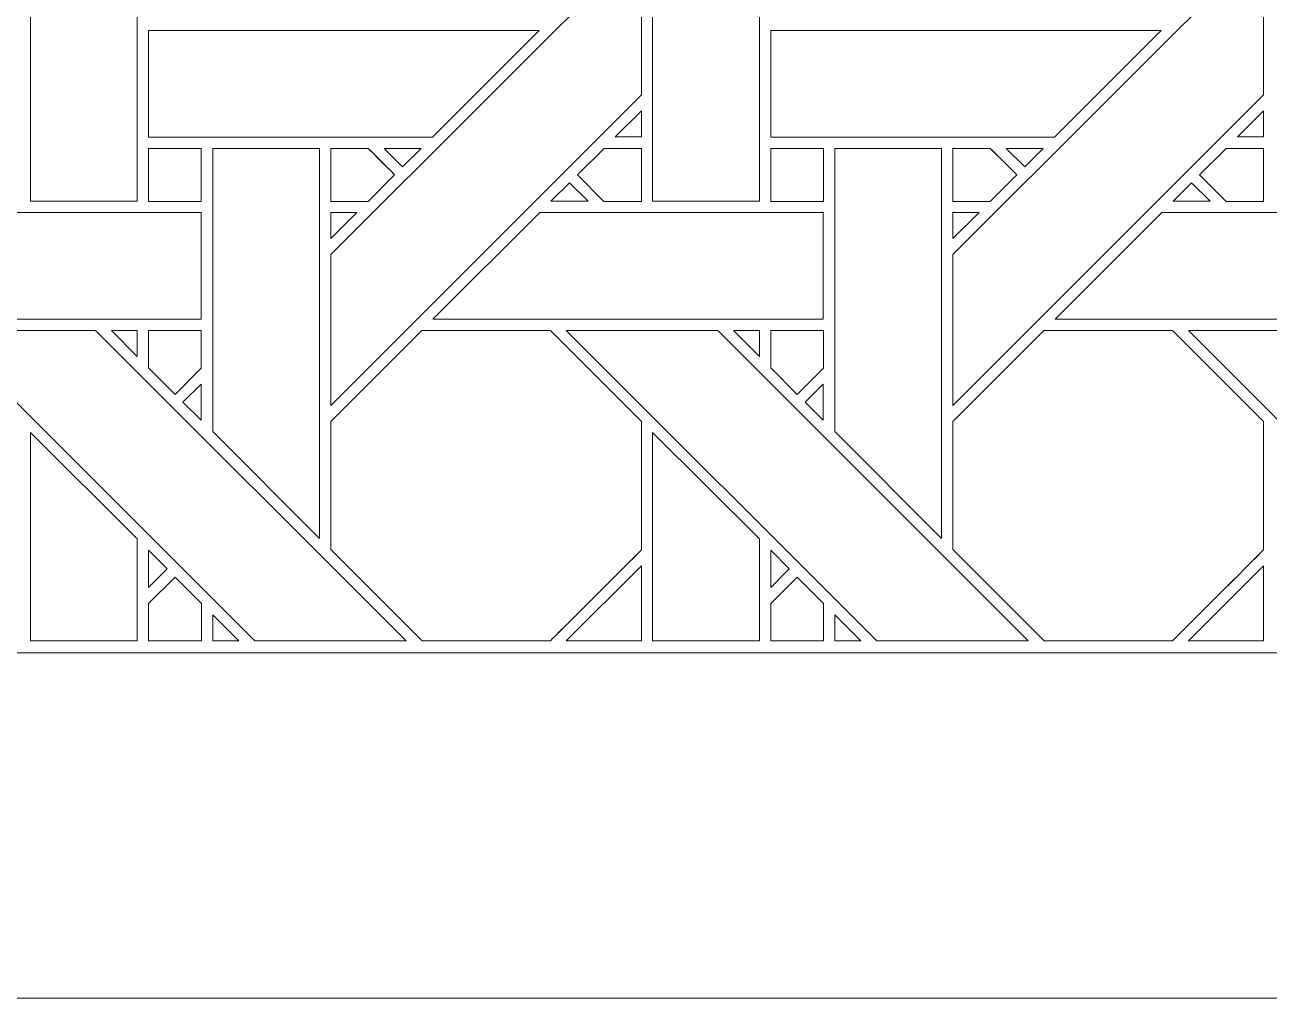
# Model space of a CAD drawing. Header units: inches. Extents: x 4.9 to 19.9, y 3.1 to 15.1.
# Drawn here: x 15.949 to 17.846, y 3.095 to 4.58 of the extents above; entities that cross this region are included whole.
import ezdxf

# ---------------------------------------------------------------- set-up
doc = ezdxf.new("R2010")
doc.units = ezdxf.units.IN
doc.header["$MEASUREMENT"] = 0
doc.layers.add('Design', color=7, linetype='Continuous', lineweight=0)

msp = doc.modelspace()

# ---------------------------------------------------------------- linework, layer by layer
at = {"layer": 'Design'}
for points, knots in [([(4.8829, 15.0948), (4.8829, 15.0948), (4.8829, 3.0948), (4.8829, 3.0948), (4.8829, 3.0948), (19.8829, 3.0948), (19.8829, 3.0948), (19.8829, 3.0948), (19.8829, 15.0948), (19.8829, 15.0948), (19.8829, 15.0948), (4.8829, 15.0948), (4.8829, 15.0948)], [0, 0, 0, 0, 1, 1, 1, 2, 2, 2, 3, 3, 3, 4, 4, 4, 4]), ([(5.4052, 14.5679), (5.4052, 14.5679), (5.4052, 3.6216), (5.4052, 3.6216), (5.4052, 3.6216), (19.3605, 3.6216), (19.3605, 3.6216), (19.3605, 3.6216), (19.3605, 14.5679), (19.3605, 14.5679), (19.3605, 14.5679), (5.4052, 14.5679), (5.4052, 14.5679)], [0, 0, 0, 0, 1, 1, 1, 2, 2, 2, 3, 3, 3, 4, 4, 4, 4]), ([(16.1201, 4.7445), (16.1201, 4.7445), (16.1201, 4.3108), (16.1201, 4.3108), (16.1201, 4.3108), (15.9574, 4.3108), (15.9574, 4.3108), (15.9574, 4.3108), (15.9574, 4.9066), (15.9574, 4.9066), (15.9574, 4.9066), (16.1201, 4.7445), (16.1201, 4.7445)], [0, 0, 0, 0, 1, 1, 1, 2, 2, 2, 3, 3, 3, 4, 4, 4, 4]), ([(17.0689, 4.7445), (17.0689, 4.7445), (17.0689, 4.3108), (17.0689, 4.3108), (17.0689, 4.3108), (16.9061, 4.3108), (16.9061, 4.3108), (16.9061, 4.3108), (16.9061, 4.9066), (16.9061, 4.9066), (16.9061, 4.9066), (17.0689, 4.7445), (17.0689, 4.7445)], [0, 0, 0, 0, 1, 1, 1, 2, 2, 2, 3, 3, 3, 4, 4, 4, 4]), ([(16.4153, 4.2294), (16.4153, 4.2294), (16.889, 4.703), (16.889, 4.703), (16.889, 4.703), (16.889, 4.473), (16.889, 4.473), (16.889, 4.473), (16.4153, 3.9994), (16.4153, 3.9994), (16.4153, 3.9994), (16.4153, 4.2294), (16.4153, 4.2294)], [0, 0, 0, 0, 1, 1, 1, 2, 2, 2, 3, 3, 3, 4, 4, 4, 4]), ([(17.364, 4.2294), (17.364, 4.2294), (17.8377, 4.703), (17.8377, 4.703), (17.8377, 4.703), (17.8377, 4.473), (17.8377, 4.473), (17.8377, 4.473), (17.364, 3.9994), (17.364, 3.9994), (17.364, 3.9994), (17.364, 4.2294), (17.364, 4.2294)], [0, 0, 0, 0, 1, 1, 1, 2, 2, 2, 3, 3, 3, 4, 4, 4, 4]), ([(16.1375, 4.4088), (16.1375, 4.4088), (16.1375, 4.5715), (16.1375, 4.5715), (16.1375, 4.5715), (16.7332, 4.5715), (16.7332, 4.5715), (16.7332, 4.5715), (16.5704, 4.4088), (16.5704, 4.4088), (16.5704, 4.4088), (16.1375, 4.4088), (16.1375, 4.4088)], [0, 0, 0, 0, 1, 1, 1, 2, 2, 2, 3, 3, 3, 4, 4, 4, 4]), ([(17.0862, 4.4088), (17.0862, 4.4088), (17.0862, 4.5715), (17.0862, 4.5715), (17.0862, 4.5715), (17.6819, 4.5715), (17.6819, 4.5715), (17.6819, 4.5715), (17.5191, 4.4088), (17.5191, 4.4088), (17.5191, 4.4088), (17.0862, 4.4088), (17.0862, 4.4088)], [0, 0, 0, 0, 1, 1, 1, 2, 2, 2, 3, 3, 3, 4, 4, 4, 4]), ([(16.8492, 4.4089), (16.8492, 4.4089), (16.889, 4.4486), (16.889, 4.4486), (16.889, 4.4486), (16.889, 4.4089), (16.889, 4.4089), (16.889, 4.4089), (16.8492, 4.4089), (16.8492, 4.4089)], [0, 0, 0, 0, 1, 1, 1, 2, 2, 2, 3, 3, 3, 3]), ([(17.7979, 4.4089), (17.7979, 4.4089), (17.8377, 4.4486), (17.8377, 4.4486), (17.8377, 4.4486), (17.8377, 4.4089), (17.8377, 4.4089), (17.8377, 4.4089), (17.7979, 4.4089), (17.7979, 4.4089)], [0, 0, 0, 0, 1, 1, 1, 2, 2, 2, 3, 3, 3, 3]), ([(16.1375, 4.3915), (16.1375, 4.3915), (16.2177, 4.3915), (16.2177, 4.3915), (16.2177, 4.3915), (16.2177, 4.3107), (16.2177, 4.3107), (16.2177, 4.3107), (16.1375, 4.3107), (16.1375, 4.3107), (16.1375, 4.3107), (16.1375, 4.3915), (16.1375, 4.3915)], [0, 0, 0, 0, 1, 1, 1, 2, 2, 2, 3, 3, 3, 4, 4, 4, 4]), ([(16.1375, 4.3107), (16.1375, 4.3107), (16.1375, 4.3915), (16.1375, 4.3915), (16.1375, 4.3915), (16.2177, 4.3915), (16.2177, 4.3915), (16.2177, 4.3915), (16.2177, 4.3107), (16.2177, 4.3107), (16.2177, 4.3107), (16.1375, 4.3107), (16.1375, 4.3107)], [0, 0, 0, 0, 1, 1, 1, 2, 2, 2, 3, 3, 3, 4, 4, 4, 4]), ([(16.3982, 4.3916), (16.3982, 4.3916), (16.3982, 3.7964), (16.3982, 3.7964), (16.3982, 3.7964), (16.2352, 3.9594), (16.2352, 3.9594), (16.2352, 3.9594), (16.2352, 4.3916), (16.2352, 4.3916), (16.2352, 4.3916), (16.3982, 4.3916), (16.3982, 4.3916)], [0, 0, 0, 0, 1, 1, 1, 2, 2, 2, 3, 3, 3, 4, 4, 4, 4]), ([(16.4153, 4.3915), (16.4153, 4.3915), (16.4724, 4.3915), (16.4724, 4.3915), (16.4775, 4.3864), (16.5083, 4.3556), (16.5127, 4.3512), (16.5127, 4.3512), (16.4723, 4.3107), (16.4723, 4.3107), (16.4723, 4.3107), (16.4153, 4.3107), (16.4153, 4.3107), (16.4153, 4.3107), (16.4153, 4.3915), (16.4153, 4.3915)], [0, 0, 0, 0, 1, 1, 1, 2, 2, 2, 3, 3, 3, 4, 4, 4, 5, 5, 5, 5]), ([(16.4153, 4.3107), (16.4153, 4.3107), (16.4153, 4.3915), (16.4153, 4.3915), (16.4153, 4.3915), (16.4724, 4.3915), (16.4724, 4.3915), (16.4778, 4.3862), (16.5127, 4.3512), (16.5127, 4.3512), (16.5127, 4.3512), (16.4723, 4.3107), (16.4723, 4.3107), (16.4723, 4.3107), (16.4153, 4.3107), (16.4153, 4.3107)], [0, 0, 0, 0, 1, 1, 1, 2, 2, 2, 3, 3, 3, 4, 4, 4, 5, 5, 5, 5]), ([(16.4967, 4.3916), (16.4967, 4.3916), (16.5532, 4.3916), (16.5532, 4.3916), (16.5532, 4.3916), (16.5249, 4.3634), (16.5249, 4.3634), (16.5249, 4.3634), (16.4967, 4.3916), (16.4967, 4.3916)], [0, 0, 0, 0, 1, 1, 1, 2, 2, 2, 3, 3, 3, 3]), ([(16.889, 4.3107), (16.889, 4.3107), (16.8319, 4.3107), (16.8319, 4.3107), (16.8319, 4.3107), (16.7915, 4.3511), (16.7915, 4.3511), (16.7915, 4.3511), (16.832, 4.3915), (16.832, 4.3915), (16.832, 4.3915), (16.889, 4.3915), (16.889, 4.3915), (16.889, 4.3915), (16.889, 4.3107), (16.889, 4.3107)], [0, 0, 0, 0, 1, 1, 1, 2, 2, 2, 3, 3, 3, 4, 4, 4, 5, 5, 5, 5]), ([(16.7915, 4.3511), (16.7915, 4.3511), (16.832, 4.3915), (16.832, 4.3915), (16.832, 4.3915), (16.889, 4.3915), (16.889, 4.3915), (16.889, 4.3915), (16.889, 4.3107), (16.889, 4.3107), (16.889, 4.3107), (16.8319, 4.3107), (16.8319, 4.3107), (16.8319, 4.3107), (16.7915, 4.3511), (16.7915, 4.3511)], [0, 0, 0, 0, 1, 1, 1, 2, 2, 2, 3, 3, 3, 4, 4, 4, 5, 5, 5, 5]), ([(17.0862, 4.3107), (17.0862, 4.3107), (17.0862, 4.3915), (17.0862, 4.3915), (17.0862, 4.3915), (17.1665, 4.3915), (17.1665, 4.3915), (17.1665, 4.3915), (17.1665, 4.3107), (17.1665, 4.3107), (17.1665, 4.3107), (17.0862, 4.3107), (17.0862, 4.3107)], [0, 0, 0, 0, 1, 1, 1, 2, 2, 2, 3, 3, 3, 4, 4, 4, 4]), ([(17.0862, 4.3107), (17.0862, 4.3107), (17.0862, 4.3915), (17.0862, 4.3915), (17.0862, 4.3915), (17.1665, 4.3915), (17.1665, 4.3915), (17.1665, 4.3915), (17.1665, 4.3107), (17.1665, 4.3107), (17.1665, 4.3107), (17.0862, 4.3107), (17.0862, 4.3107)], [0, 0, 0, 0, 1, 1, 1, 2, 2, 2, 3, 3, 3, 4, 4, 4, 4]), ([(17.3469, 4.3916), (17.3469, 4.3916), (17.3469, 3.7964), (17.3469, 3.7964), (17.3469, 3.7964), (17.184, 3.9594), (17.184, 3.9594), (17.184, 3.9594), (17.184, 4.3916), (17.184, 4.3916), (17.184, 4.3916), (17.3469, 4.3916), (17.3469, 4.3916)], [0, 0, 0, 0, 1, 1, 1, 2, 2, 2, 3, 3, 3, 4, 4, 4, 4]), ([(17.3641, 4.3915), (17.3641, 4.3915), (17.4211, 4.3915), (17.4211, 4.3915), (17.4263, 4.3864), (17.457, 4.3556), (17.4615, 4.3512), (17.4615, 4.3512), (17.421, 4.3107), (17.421, 4.3107), (17.421, 4.3107), (17.3641, 4.3107), (17.3641, 4.3107), (17.3641, 4.3107), (17.3641, 4.3915), (17.3641, 4.3915)], [0, 0, 0, 0, 1, 1, 1, 2, 2, 2, 3, 3, 3, 4, 4, 4, 5, 5, 5, 5]), ([(17.3641, 4.3107), (17.3641, 4.3107), (17.3641, 4.3915), (17.3641, 4.3915), (17.3641, 4.3915), (17.4211, 4.3915), (17.4211, 4.3915), (17.4265, 4.3861), (17.4615, 4.3512), (17.4615, 4.3512), (17.4615, 4.3512), (17.421, 4.3107), (17.421, 4.3107), (17.421, 4.3107), (17.3641, 4.3107), (17.3641, 4.3107)], [0, 0, 0, 0, 1, 1, 1, 2, 2, 2, 3, 3, 3, 4, 4, 4, 5, 5, 5, 5]), ([(17.4455, 4.3916), (17.4455, 4.3916), (17.5019, 4.3916), (17.5019, 4.3916), (17.5019, 4.3916), (17.4736, 4.3634), (17.4736, 4.3634), (17.4736, 4.3634), (17.4455, 4.3916), (17.4455, 4.3916)], [0, 0, 0, 0, 1, 1, 1, 2, 2, 2, 3, 3, 3, 3]), ([(17.8377, 4.3107), (17.8377, 4.3107), (17.7806, 4.3107), (17.7806, 4.3107), (17.7806, 4.3107), (17.7403, 4.3511), (17.7403, 4.3511), (17.7403, 4.3511), (17.7807, 4.3915), (17.7807, 4.3915), (17.7807, 4.3915), (17.8377, 4.3915), (17.8377, 4.3915), (17.8377, 4.3915), (17.8377, 4.3107), (17.8377, 4.3107)], [0, 0, 0, 0, 1, 1, 1, 2, 2, 2, 3, 3, 3, 4, 4, 4, 5, 5, 5, 5]), ([(17.7403, 4.3511), (17.7403, 4.3511), (17.7807, 4.3915), (17.7807, 4.3915), (17.7807, 4.3915), (17.8377, 4.3915), (17.8377, 4.3915), (17.8377, 4.3915), (17.8377, 4.3107), (17.8377, 4.3107), (17.8377, 4.3107), (17.7806, 4.3107), (17.7806, 4.3107), (17.7806, 4.3107), (17.7403, 4.3511), (17.7403, 4.3511)], [0, 0, 0, 0, 1, 1, 1, 2, 2, 2, 3, 3, 3, 4, 4, 4, 5, 5, 5, 5]), ([(16.8076, 4.3108), (16.8076, 4.3108), (16.7511, 4.3108), (16.7511, 4.3108), (16.7511, 4.3108), (16.7794, 4.339), (16.7794, 4.339), (16.7794, 4.339), (16.8076, 4.3108), (16.8076, 4.3108)], [0, 0, 0, 0, 1, 1, 1, 2, 2, 2, 3, 3, 3, 3]), ([(17.7564, 4.3108), (17.7564, 4.3108), (17.6999, 4.3108), (17.6999, 4.3108), (17.6999, 4.3108), (17.7281, 4.339), (17.7281, 4.339), (17.7281, 4.339), (17.7564, 4.3108), (17.7564, 4.3108)], [0, 0, 0, 0, 1, 1, 1, 2, 2, 2, 3, 3, 3, 3]), ([(15.6224, 4.1308), (15.6224, 4.1308), (15.7853, 4.2936), (15.7853, 4.2936), (15.7853, 4.2936), (16.2177, 4.2936), (16.2177, 4.2936), (16.2177, 4.2936), (16.2177, 4.1308), (16.2177, 4.1308), (16.2177, 4.1308), (15.6224, 4.1308), (15.6224, 4.1308)], [0, 0, 0, 0, 1, 1, 1, 2, 2, 2, 3, 3, 3, 4, 4, 4, 4]), ([(16.4551, 4.2936), (16.4551, 4.2936), (16.4153, 4.2538), (16.4153, 4.2538), (16.4153, 4.2538), (16.4153, 4.2936), (16.4153, 4.2936), (16.4153, 4.2936), (16.4551, 4.2936), (16.4551, 4.2936)], [0, 0, 0, 0, 1, 1, 1, 2, 2, 2, 3, 3, 3, 3]), ([(16.5711, 4.1308), (16.5711, 4.1308), (16.734, 4.2936), (16.734, 4.2936), (16.734, 4.2936), (17.1664, 4.2936), (17.1664, 4.2936), (17.1664, 4.2936), (17.1664, 4.1308), (17.1664, 4.1308), (17.1664, 4.1308), (16.5711, 4.1308), (16.5711, 4.1308)], [0, 0, 0, 0, 1, 1, 1, 2, 2, 2, 3, 3, 3, 4, 4, 4, 4]), ([(17.4039, 4.2936), (17.4039, 4.2936), (17.364, 4.2538), (17.364, 4.2538), (17.364, 4.2538), (17.364, 4.2936), (17.364, 4.2936), (17.364, 4.2936), (17.4039, 4.2936), (17.4039, 4.2936)], [0, 0, 0, 0, 1, 1, 1, 2, 2, 2, 3, 3, 3, 3]), ([(17.5199, 4.1308), (17.5199, 4.1308), (17.6827, 4.2936), (17.6827, 4.2936), (17.6827, 4.2936), (18.1152, 4.2936), (18.1152, 4.2936), (18.1152, 4.2936), (18.1152, 4.1308), (18.1152, 4.1308), (18.1152, 4.1308), (17.5199, 4.1308), (17.5199, 4.1308)], [0, 0, 0, 0, 1, 1, 1, 2, 2, 2, 3, 3, 3, 4, 4, 4, 4]), ([(16.2993, 3.64), (16.2993, 3.64), (15.8257, 4.1137), (15.8257, 4.1137), (15.8257, 4.1137), (16.0567, 4.1137), (16.0567, 4.1137), (16.0567, 4.1137), (16.5303, 3.64), (16.5303, 3.64), (16.5303, 3.64), (16.2993, 3.64), (16.2993, 3.64)], [0, 0, 0, 0, 1, 1, 1, 2, 2, 2, 3, 3, 3, 4, 4, 4, 4]), ([(16.1202, 4.1137), (16.1202, 4.1137), (16.1202, 4.0739), (16.1202, 4.0739), (16.1202, 4.0739), (16.0808, 4.1137), (16.0808, 4.1137), (16.0808, 4.1137), (16.1202, 4.1137), (16.1202, 4.1137)], [0, 0, 0, 0, 1, 1, 1, 2, 2, 2, 3, 3, 3, 3]), ([(16.1375, 4.1137), (16.1375, 4.1137), (16.2177, 4.1137), (16.2177, 4.1137), (16.2177, 4.1137), (16.2177, 4.0561), (16.2177, 4.0561), (16.2177, 4.0561), (16.1778, 4.0161), (16.1778, 4.0161), (16.1778, 4.0161), (16.1375, 4.0564), (16.1375, 4.0564), (16.1375, 4.0564), (16.1375, 4.1137), (16.1375, 4.1137)], [0, 0, 0, 0, 1, 1, 1, 2, 2, 2, 3, 3, 3, 4, 4, 4, 5, 5, 5, 5]), ([(16.1778, 4.0161), (16.1778, 4.0161), (16.1375, 4.0564), (16.1375, 4.0564), (16.1375, 4.0564), (16.1375, 4.1137), (16.1375, 4.1137), (16.1375, 4.1137), (16.2177, 4.1137), (16.2177, 4.1137), (16.2177, 4.1137), (16.2177, 4.0561), (16.2177, 4.0561), (16.2177, 4.0561), (16.1778, 4.0161), (16.1778, 4.0161)], [0, 0, 0, 0, 1, 1, 1, 2, 2, 2, 3, 3, 3, 4, 4, 4, 5, 5, 5, 5]), ([(16.889, 3.7787), (16.8712, 3.7608), (16.7593, 3.649), (16.7503, 3.64), (16.7503, 3.64), (16.5546, 3.64), (16.5546, 3.64), (16.5546, 3.64), (16.4153, 3.7793), (16.4153, 3.7793), (16.4153, 3.7793), (16.4153, 3.9749), (16.4153, 3.9749), (16.4153, 3.9749), (16.554, 4.1136), (16.554, 4.1136), (16.554, 4.1136), (16.7502, 4.1136), (16.7502, 4.1136), (16.7502, 4.1136), (16.889, 3.9749), (16.889, 3.9749), (16.889, 3.9749), (16.889, 3.7787), (16.889, 3.7787)], [0, 0, 0, 0, 1, 1, 1, 2, 2, 2, 3, 3, 3, 4, 4, 4, 5, 5, 5, 6, 6, 6, 7, 7, 7, 8, 8, 8, 8]), ([(16.889, 3.7787), (16.8711, 3.7607), (16.7592, 3.649), (16.7503, 3.64), (16.7503, 3.64), (16.5546, 3.64), (16.5546, 3.64), (16.5546, 3.64), (16.4153, 3.7793), (16.4153, 3.7793), (16.4153, 3.7793), (16.4153, 3.9749), (16.4153, 3.9749), (16.4153, 3.9749), (16.554, 4.1136), (16.554, 4.1136), (16.554, 4.1136), (16.7502, 4.1136), (16.7502, 4.1136), (16.7502, 4.1136), (16.889, 3.9749), (16.889, 3.9749), (16.889, 3.9749), (16.889, 3.7787), (16.889, 3.7787)], [0, 0, 0, 0, 1, 1, 1, 2, 2, 2, 3, 3, 3, 4, 4, 4, 5, 5, 5, 6, 6, 6, 7, 7, 7, 8, 8, 8, 8]), ([(17.248, 3.64), (17.248, 3.64), (16.7745, 4.1137), (16.7745, 4.1137), (16.7745, 4.1137), (17.0054, 4.1137), (17.0054, 4.1137), (17.0054, 4.1137), (17.479, 3.64), (17.479, 3.64), (17.479, 3.64), (17.248, 3.64), (17.248, 3.64)], [0, 0, 0, 0, 1, 1, 1, 2, 2, 2, 3, 3, 3, 4, 4, 4, 4]), ([(17.069, 4.1137), (17.069, 4.1137), (17.069, 4.0739), (17.069, 4.0739), (17.069, 4.0739), (17.0295, 4.1137), (17.0295, 4.1137), (17.0295, 4.1137), (17.069, 4.1137), (17.069, 4.1137)], [0, 0, 0, 0, 1, 1, 1, 2, 2, 2, 3, 3, 3, 3]), ([(17.0862, 4.1137), (17.0862, 4.1137), (17.1665, 4.1137), (17.1665, 4.1137), (17.1665, 4.1137), (17.1665, 4.0561), (17.1665, 4.0561), (17.1665, 4.0561), (17.1265, 4.0161), (17.1265, 4.0161), (17.1265, 4.0161), (17.0862, 4.0564), (17.0862, 4.0564), (17.0862, 4.0564), (17.0862, 4.1137), (17.0862, 4.1137)], [0, 0, 0, 0, 1, 1, 1, 2, 2, 2, 3, 3, 3, 4, 4, 4, 5, 5, 5, 5]), ([(17.1265, 4.0161), (17.1265, 4.0161), (17.0862, 4.0564), (17.0862, 4.0564), (17.0862, 4.0564), (17.0862, 4.1137), (17.0862, 4.1137), (17.0862, 4.1137), (17.1665, 4.1137), (17.1665, 4.1137), (17.1665, 4.1137), (17.1665, 4.0561), (17.1665, 4.0561), (17.1665, 4.0561), (17.1265, 4.0161), (17.1265, 4.0161)], [0, 0, 0, 0, 1, 1, 1, 2, 2, 2, 3, 3, 3, 4, 4, 4, 5, 5, 5, 5]), ([(17.8377, 3.7787), (17.8199, 3.7608), (17.708, 3.649), (17.699, 3.64), (17.699, 3.64), (17.5033, 3.64), (17.5033, 3.64), (17.5033, 3.64), (17.3641, 3.7793), (17.3641, 3.7793), (17.3641, 3.7793), (17.3641, 3.9749), (17.3641, 3.9749), (17.3641, 3.9749), (17.5028, 4.1136), (17.5028, 4.1136), (17.5028, 4.1136), (17.699, 4.1136), (17.699, 4.1136), (17.699, 4.1136), (17.8377, 3.9749), (17.8377, 3.9749), (17.8377, 3.9749), (17.8377, 3.7787), (17.8377, 3.7787)], [0, 0, 0, 0, 1, 1, 1, 2, 2, 2, 3, 3, 3, 4, 4, 4, 5, 5, 5, 6, 6, 6, 7, 7, 7, 8, 8, 8, 8]), ([(17.8377, 3.7787), (17.8199, 3.7607), (17.708, 3.649), (17.699, 3.64), (17.699, 3.64), (17.5033, 3.64), (17.5033, 3.64), (17.5033, 3.64), (17.3641, 3.7793), (17.3641, 3.7793), (17.3641, 3.7793), (17.3641, 3.9749), (17.3641, 3.9749), (17.3641, 3.9749), (17.5028, 4.1136), (17.5028, 4.1136), (17.5028, 4.1136), (17.699, 4.1136), (17.699, 4.1136), (17.699, 4.1136), (17.8377, 3.9749), (17.8377, 3.9749), (17.8377, 3.9749), (17.8377, 3.7787), (17.8377, 3.7787)], [0, 0, 0, 0, 1, 1, 1, 2, 2, 2, 3, 3, 3, 4, 4, 4, 5, 5, 5, 6, 6, 6, 7, 7, 7, 8, 8, 8, 8]), ([(18.1968, 3.64), (18.1968, 3.64), (17.7232, 4.1137), (17.7232, 4.1137), (17.7232, 4.1137), (17.9541, 4.1137), (17.9541, 4.1137), (17.9541, 4.1137), (18.4278, 3.64), (18.4278, 3.64), (18.4278, 3.64), (18.1968, 3.64), (18.1968, 3.64)], [0, 0, 0, 0, 1, 1, 1, 2, 2, 2, 3, 3, 3, 4, 4, 4, 4]), ([(16.2177, 4.0318), (16.2177, 4.0318), (16.2177, 3.9767), (16.2177, 3.9767), (16.2177, 3.9767), (16.1899, 4.0041), (16.1899, 4.0041), (16.1899, 4.0041), (16.2177, 4.0318), (16.2177, 4.0318)], [0, 0, 0, 0, 1, 1, 1, 2, 2, 2, 3, 3, 3, 3]), ([(17.1664, 4.0318), (17.1664, 4.0318), (17.1664, 3.9767), (17.1664, 3.9767), (17.1664, 3.9767), (17.1387, 4.0041), (17.1387, 4.0041), (17.1387, 4.0041), (17.1664, 4.0318), (17.1664, 4.0318)], [0, 0, 0, 0, 1, 1, 1, 2, 2, 2, 3, 3, 3, 3]), ([(16.1201, 3.6398), (16.1201, 3.6398), (15.9574, 3.6398), (15.9574, 3.6398), (15.9574, 3.6398), (15.9574, 3.9579), (15.9574, 3.9579), (15.9574, 3.9579), (16.1201, 3.7957), (16.1201, 3.7957), (16.1201, 3.7957), (16.1201, 3.6398), (16.1201, 3.6398)], [0, 0, 0, 0, 1, 1, 1, 2, 2, 2, 3, 3, 3, 4, 4, 4, 4]), ([(17.0689, 3.6398), (17.0689, 3.6398), (16.9061, 3.6398), (16.9061, 3.6398), (16.9061, 3.6398), (16.9061, 3.9579), (16.9061, 3.9579), (16.9061, 3.9579), (17.0689, 3.7957), (17.0689, 3.7957), (17.0689, 3.7957), (17.0689, 3.6398), (17.0689, 3.6398)], [0, 0, 0, 0, 1, 1, 1, 2, 2, 2, 3, 3, 3, 4, 4, 4, 4]), ([(16.1375, 3.7215), (16.1375, 3.7215), (16.1375, 3.7782), (16.1375, 3.7782), (16.1375, 3.7782), (16.1656, 3.7497), (16.1656, 3.7497), (16.1656, 3.7497), (16.1375, 3.7215), (16.1375, 3.7215)], [0, 0, 0, 0, 1, 1, 1, 2, 2, 2, 3, 3, 3, 3]), ([(17.0862, 3.7215), (17.0862, 3.7215), (17.0862, 3.7782), (17.0862, 3.7782), (17.0862, 3.7782), (17.1144, 3.7497), (17.1144, 3.7497), (17.1144, 3.7497), (17.0862, 3.7215), (17.0862, 3.7215)], [0, 0, 0, 0, 1, 1, 1, 2, 2, 2, 3, 3, 3, 3]), ([(16.889, 3.6398), (16.889, 3.6398), (16.7744, 3.6398), (16.7744, 3.6398), (16.7744, 3.6398), (16.889, 3.7543), (16.889, 3.7543), (16.889, 3.7543), (16.889, 3.6398), (16.889, 3.6398)], [0, 0, 0, 0, 1, 1, 1, 2, 2, 2, 3, 3, 3, 3]), ([(17.8377, 3.6398), (17.8377, 3.6398), (17.7231, 3.6398), (17.7231, 3.6398), (17.7231, 3.6398), (17.8377, 3.7543), (17.8377, 3.7543), (17.8377, 3.7543), (17.8377, 3.6398), (17.8377, 3.6398)], [0, 0, 0, 0, 1, 1, 1, 2, 2, 2, 3, 3, 3, 3]), ([(16.2181, 3.6398), (16.2181, 3.6398), (16.1375, 3.6398), (16.1375, 3.6398), (16.1375, 3.6398), (16.1375, 3.6971), (16.1375, 3.6971), (16.1375, 3.6971), (16.1778, 3.7374), (16.1778, 3.7374), (16.1778, 3.7374), (16.2181, 3.6971), (16.2181, 3.6971), (16.2181, 3.6971), (16.2181, 3.6398), (16.2181, 3.6398)], [0, 0, 0, 0, 1, 1, 1, 2, 2, 2, 3, 3, 3, 4, 4, 4, 5, 5, 5, 5]), ([(16.2181, 3.6398), (16.2181, 3.6398), (16.1375, 3.6398), (16.1375, 3.6398), (16.1375, 3.6398), (16.1375, 3.6971), (16.1375, 3.6971), (16.1375, 3.6971), (16.1778, 3.7374), (16.1778, 3.7374), (16.1778, 3.7374), (16.2181, 3.6971), (16.2181, 3.6971), (16.2181, 3.6971), (16.2181, 3.6398), (16.2181, 3.6398)], [0, 0, 0, 0, 1, 1, 1, 2, 2, 2, 3, 3, 3, 4, 4, 4, 5, 5, 5, 5]), ([(17.1669, 3.6398), (17.1669, 3.6398), (17.0862, 3.6398), (17.0862, 3.6398), (17.0862, 3.6398), (17.0862, 3.6971), (17.0862, 3.6971), (17.0862, 3.6971), (17.1265, 3.7374), (17.1265, 3.7374), (17.1265, 3.7374), (17.1669, 3.6971), (17.1669, 3.6971), (17.1669, 3.6971), (17.1669, 3.6398), (17.1669, 3.6398)], [0, 0, 0, 0, 1, 1, 1, 2, 2, 2, 3, 3, 3, 4, 4, 4, 5, 5, 5, 5]), ([(17.1669, 3.6398), (17.1669, 3.6398), (17.0862, 3.6398), (17.0862, 3.6398), (17.0862, 3.6398), (17.0862, 3.6971), (17.0862, 3.6971), (17.0862, 3.6971), (17.1265, 3.7374), (17.1265, 3.7374), (17.1265, 3.7374), (17.1669, 3.6971), (17.1669, 3.6971), (17.1669, 3.6971), (17.1669, 3.6398), (17.1669, 3.6398)], [0, 0, 0, 0, 1, 1, 1, 2, 2, 2, 3, 3, 3, 4, 4, 4, 5, 5, 5, 5]), ([(16.2354, 3.64), (16.2354, 3.64), (16.2354, 3.6798), (16.2354, 3.6798), (16.2354, 3.6798), (16.2751, 3.64), (16.2751, 3.64), (16.2751, 3.64), (16.2354, 3.64), (16.2354, 3.64)], [0, 0, 0, 0, 1, 1, 1, 2, 2, 2, 3, 3, 3, 3]), ([(17.1841, 3.64), (17.1841, 3.64), (17.1841, 3.6798), (17.1841, 3.6798), (17.1841, 3.6798), (17.2238, 3.64), (17.2238, 3.64), (17.2238, 3.64), (17.1841, 3.64), (17.1841, 3.64)], [0, 0, 0, 0, 1, 1, 1, 2, 2, 2, 3, 3, 3, 3])]:
    msp.add_open_spline(points, degree=3, knots=knots, dxfattribs=at)

doc.saveas('drawing.dxf')
